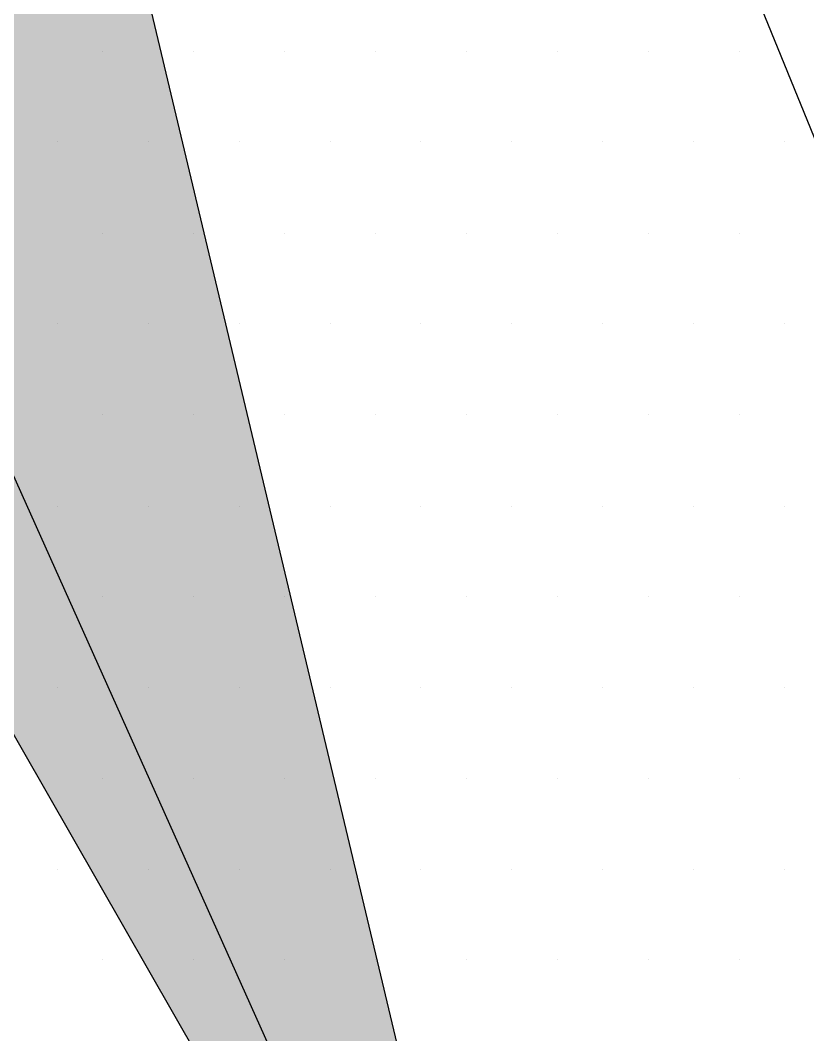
# Paper-space layout 'TOP_A1_00200_01-01-2017_MODELE' of a CAD drawing. Header units: millimetres. Extents: x -52 to 293, y -3 to 294.
# Drawn here: x -11.243 to -10.448, y 45.495 to 46.519 of the extents above; entities that cross this region are included whole.
import ezdxf

# ---------------------------------------------------------------- set-up
doc = ezdxf.new("R2010")
doc.units = ezdxf.units.MM
doc.header["$LTSCALE"] = 2
doc.linetypes.add('CACHEX2', pattern=[0.75, 0.5, -0.25])
for name, color, linetype in [('CALQUE_7', 4, 'Continuous'), ('CARTOUCHE', 7, 'Continuous'), ('rosace', 7, 'Continuous')]:
    doc.layers.add(name, color=color, linetype=linetype)

# ---------------------------------------------------------------- blocks, each defined once
blk = doc.blocks.new('A$C715108E3')
at = {"layer": 'CALQUE_7', "color": 131}
for p, q in [((-2.4062, -23.5138), (-2.4062, -23.5138)), ((-2.3142, -23.5138), (-2.3142, -23.5138)), ((-2.2223, -23.5138), (-2.2223, -23.5138)), ((-2.1309, -23.5138), (-2.1309, -23.5138)), ((-2.0391, -23.5138), (-2.0391, -23.5138)), ((-1.9472, -23.5138), (-1.9472, -23.5138)), ((-1.8558, -23.5138), (-1.8558, -23.5138)), ((-1.7639, -23.5138), (-1.7639, -23.5138)), ((-2.4519, -23.6054), (-2.4519, -23.6054)), ((-2.3599, -23.6054), (-2.3599, -23.6054)), ((-2.2686, -23.6054), (-2.2686, -23.6054)), ((-2.1766, -23.6054), (-2.1766, -23.6054)), ((-2.085, -23.6054), (-2.085, -23.6054)), ((-1.9933, -23.6054), (-1.9933, -23.6054)), ((-1.9015, -23.6054), (-1.9015, -23.6054)), ((-1.8097, -23.6054), (-1.8097, -23.6054)), ((-1.7182, -23.6054), (-1.7182, -23.6054)), ((-2.4062, -23.6976), (-2.4062, -23.6976)), ((-2.3142, -23.6976), (-2.3142, -23.6976)), ((-2.2223, -23.6976), (-2.2223, -23.6976)), ((-2.1309, -23.6976), (-2.1309, -23.6976)), ((-2.0391, -23.6976), (-2.0391, -23.6976)), ((-1.9472, -23.6976), (-1.9472, -23.6976)), ((-1.8558, -23.6976), (-1.8558, -23.6976)), ((-1.7639, -23.6976), (-1.7639, -23.6976)), ((-2.4519, -23.7891), (-2.4519, -23.7891)), ((-2.3599, -23.7891), (-2.3599, -23.7891)), ((-2.2686, -23.7891), (-2.2686, -23.7891)), ((-2.1766, -23.7891), (-2.1766, -23.7891)), ((-2.085, -23.7891), (-2.085, -23.7891)), ((-1.9933, -23.7891), (-1.9933, -23.7891)), ((-1.9015, -23.7891), (-1.9015, -23.7891)), ((-1.8097, -23.7891), (-1.8097, -23.7891)), ((-1.7182, -23.7891), (-1.7182, -23.7891)), ((-2.4062, -23.8804), (-2.4062, -23.8804)), ((-2.3142, -23.8804), (-2.3142, -23.8804)), ((-2.2223, -23.8804), (-2.2223, -23.8804)), ((-2.1309, -23.8804), (-2.1309, -23.8804)), ((-2.0391, -23.8804), (-2.0391, -23.8804)), ((-1.9472, -23.8804), (-1.9472, -23.8804)), ((-1.8558, -23.8804), (-1.8558, -23.8804)), ((-1.7639, -23.8804), (-1.7639, -23.8804)), ((-2.4519, -23.973), (-2.4519, -23.973)), ((-2.3599, -23.973), (-2.3599, -23.973)), ((-2.2686, -23.973), (-2.2686, -23.973)), ((-2.1766, -23.973), (-2.1766, -23.973)), ((-2.085, -23.973), (-2.085, -23.973)), ((-1.9933, -23.973), (-1.9933, -23.973)), ((-1.9015, -23.973), (-1.9015, -23.973)), ((-1.8097, -23.973), (-1.8097, -23.973)), ((-1.7182, -23.973), (-1.7182, -23.973)), ((-2.4062, -24.0642), (-2.4062, -24.0642)), ((-2.3142, -24.0642), (-2.3142, -24.0642)), ((-2.2223, -24.0642), (-2.2223, -24.0642)), ((-2.1309, -24.0642), (-2.1309, -24.0642)), ((-2.0391, -24.0642), (-2.0391, -24.0642)), ((-1.9472, -24.0642), (-1.9472, -24.0642)), ((-1.8558, -24.0642), (-1.8558, -24.0642)), ((-1.7639, -24.0642), (-1.7639, -24.0642)), ((-2.4519, -24.1555), (-2.4519, -24.1555)), ((-2.3599, -24.1555), (-2.3599, -24.1555)), ((-2.2686, -24.1555), (-2.2686, -24.1555)), ((-2.1766, -24.1555), (-2.1766, -24.1555)), ((-2.085, -24.1555), (-2.085, -24.1555)), ((-1.9933, -24.1555), (-1.9933, -24.1555)), ((-1.9015, -24.1555), (-1.9015, -24.1555)), ((-1.8097, -24.1555), (-1.8097, -24.1555)), ((-1.7182, -24.1555), (-1.7182, -24.1555)), ((-2.4062, -24.2481), (-2.4062, -24.2481)), ((-2.3142, -24.2481), (-2.3142, -24.2481)), ((-2.2223, -24.2481), (-2.2223, -24.2481)), ((-2.1309, -24.2481), (-2.1309, -24.2481)), ((-2.0391, -24.2481), (-2.0391, -24.2481)), ((-1.9472, -24.2481), (-1.9472, -24.2481)), ((-1.8558, -24.2481), (-1.8558, -24.2481)), ((-1.7639, -24.2481), (-1.7639, -24.2481)), ((-2.4519, -24.3394), (-2.4519, -24.3394)), ((-2.3599, -24.3394), (-2.3599, -24.3394)), ((-2.2686, -24.3394), (-2.2686, -24.3394)), ((-2.1766, -24.3394), (-2.1766, -24.3394)), ((-2.085, -24.3394), (-2.085, -24.3394)), ((-1.9933, -24.3394), (-1.9933, -24.3394)), ((-1.9015, -24.3394), (-1.9015, -24.3394)), ((-1.8097, -24.3394), (-1.8097, -24.3394)), ((-1.7182, -24.3394), (-1.7182, -24.3394)), ((-2.4062, -24.4306), (-2.4062, -24.4306)), ((-2.3142, -24.4306), (-2.3142, -24.4306)), ((-2.2223, -24.4306), (-2.2223, -24.4306)), ((-2.1309, -24.4306), (-2.1309, -24.4306)), ((-2.0391, -24.4306), (-2.0391, -24.4306)), ((-1.9472, -24.4306), (-1.9472, -24.4306)), ((-1.8558, -24.4306), (-1.8558, -24.4306)), ((-1.7639, -24.4306), (-1.7639, -24.4306))]:
    blk.add_line(p, q, dxfattribs=at)
blk.add_lwpolyline([(-5.0186, -17.1537), (-4.9784, -19.1278), (-5.3896, -19.2331), (-4.7123, -20.7884), (-8.4641, -25.8566), (-8.5996, -26.1134), (-8.0987, -26.1134), (-7.2053, -26.0731), (-6.6093, -26.0457), (-6.203, -25.613), (-3.9696, -22.5417), (-2.7917, -25.1531), (-2.6026, -25.1257), (-1.9525, -24.8418), (-1.3029, -24.5438), (-2.3854, -21.8923), (1.9656, -22.2806), (2.6017, -21.6183), (3.2786, -20.7927), (-3.3817, -20.0761), (-4.3053, -16.8895)], dxfattribs=at)
blk = doc.blocks.new('A$C581E6685')
at = {"layer": 'rosace'}
for color, points in [(142, [(-45.3965, 37.4846), (-39.5666, 28.8703), (-39.344, 28.5414), (-39.8519, 24.2064), (-36.9477, 25.4853), (-26.3566, 30.2032), (-36.1863, 24.0789), (-38.2746, 22.2236), (-38.1337, 21.2132), (-33.6363, 11.1845), (-39.5393, 21.4709), (-40.6525, 23.2405), (-42.0615, 23.3525), (-53.1072, 18.3767), (-43.3972, 24.4856), (-40.4756, 26.2259), (-40.684, 26.8894)]), (140, [(-45.3965, 37.4846), (-41.9745, 25.9278), (-41.7809, 23.8865), (-42.0615, 23.3525), (-44.9268, 21.9767), (-53.1072, 18.3767), (-40.8028, 21.6905), (-39.5666, 22.0268), (-38.2746, 22.2236), (-38.1337, 21.2132), (-33.6363, 11.1845), (-36.0802, 21.4612), (-37.3405, 24.3346), (-37.4251, 24.9804), (-36.9477, 25.4853), (-26.3566, 30.2032), (-37.8747, 26.8339), (-39.7286, 26.4119), (-40.3751, 26.6371), (-40.684, 26.8894)])]:
    blk.add_hatch(color=color, dxfattribs=at).paths.add_polyline_path(points)
at = {"layer": 'rosace', "color": 142}
blk.add_lwpolyline([(-45.3965, 37.4846), (-39.3434, 28.5414), (-39.8519, 24.2064), (-36.9477, 25.4853), (-26.3566, 30.2032), (-36.1857, 24.0789), (-38.2739, 22.2236), (-38.1337, 21.2132), (-33.6358, 11.1845), (-39.5393, 21.4709), (-40.6518, 23.2405), (-42.0615, 23.3525), (-53.1072, 18.3767), (-43.3964, 24.4856), (-40.4756, 26.2259), (-40.6836, 26.8894)], close=True, dxfattribs=at)
at = {"layer": 'rosace', "color": 140}
blk.add_lwpolyline([(-45.3965, 37.4846), (-41.9745, 25.9278), (-41.7804, 23.8865), (-42.0615, 23.3525), (-44.9268, 21.9767), (-53.1072, 18.3767), (-40.8028, 21.6905), (-39.5666, 22.0268), (-38.2739, 22.2236), (-38.1337, 21.2132), (-33.6358, 11.1845), (-36.0802, 21.4612), (-37.3405, 24.3346), (-37.4251, 24.9804), (-36.9477, 25.4853), (-26.3566, 30.2032), (-37.8741, 26.8339), (-39.7286, 26.4119), (-40.3748, 26.6371), (-40.6836, 26.8894)], close=True, dxfattribs=at)
at = {"layer": 'rosace', "color": 32, "linetype": 'CACHEX2', "ltscale": 1.5}
blk.add_ellipse((-38.0538, 23.8138), major_axis=(-19.0311, -3.534), ratio=0.590567, dxfattribs=at)
at = {"layer": 'rosace', "color": 32}
blk.add_ellipse((-37.6144, 23.8499), major_axis=(-13.5768, -4.2839), ratio=0.791971, dxfattribs=at)
at = {"layer": 'CARTOUCHE'}
blk.add_blockref('A$C715108E3', (-31.6739, 36.3189), dxfattribs=at)

psp = doc.layouts.new('TOP_A1_00200_01-01-2017_MODELE')

# ---------------------------------------------------------------- block references
at = {"layer": 'CARTOUCHE'}
psp.add_blockref('A$C581E6685', (22.9208, 33.6824), dxfattribs=at)

doc.saveas('drawing.dxf')
